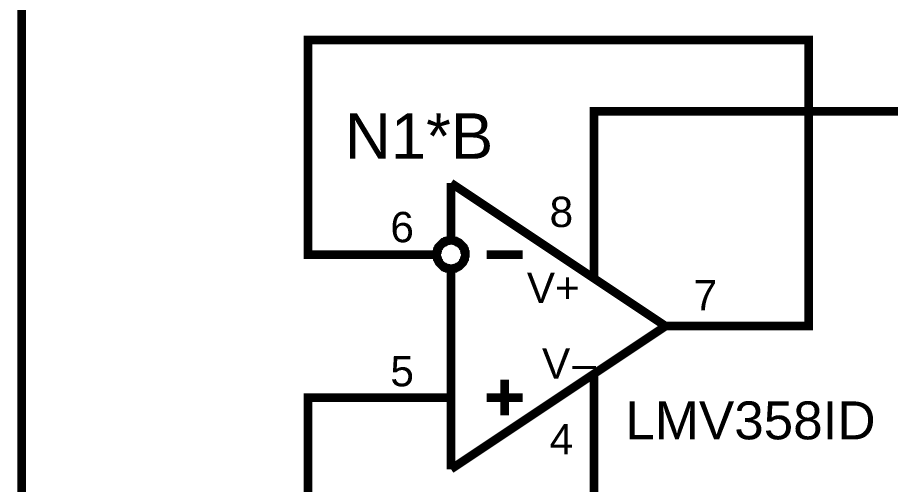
# Model space of a CAD drawing. Header units: millimetres. Extents: x -2024 to 917, y -725 to 13.
# Drawn here: x 499.42 to 529.92, y -141.83 to -125.51 of the extents above; entities that cross this region are included whole.
import ezdxf

# ---------------------------------------------------------------- set-up
doc = ezdxf.new("R2010")
doc.units = ezdxf.units.MM
doc.layers.add('Sheet', color=255, linetype='Continuous')
doc.styles.get("Standard").update_dxf_attribs({"font": 'arial.ttf'})

msp = doc.modelspace()

# ---------------------------------------------------------------- linework, layer by layer
at = {"layer": 'Sheet', "const_width": 0.3}
for points in [[(504.567, -116.291), (499.568, -116.291), (499.568, -156.281)], [(512.064, -133.794), (509.565, -133.794), (509.565, -126.293), (527.06, -126.293), (527.06, -136.295), (524.56, -136.295)], [(519.562, -131.294), (519.562, -128.793), (539.539, -128.793), (539.539, -132.536)], [(514.563, -131.294), (514.563, -133.165)], [(514.563, -131.294), (522.061, -136.295)], [(519.562, -134.589), (519.562, -131.294)], [(514.067, -133.794), (514.067, -133.761), (514.067, -133.744), (514.067, -133.711), (514.083, -133.695), (514.083, -133.662), (514.083, -133.645), (514.1, -133.629), (514.1, -133.595), (514.117, -133.579), (514.133, -133.562), (514.133, -133.529), (514.15, -133.513), (514.166, -133.496), (514.183, -133.48), (514.199, -133.463), (514.216, -133.446), (514.232, -133.43), (514.249, -133.413), (514.266, -133.397), (514.282, -133.38), (514.299, -133.364), (514.332, -133.364), (514.348, -133.347), (514.365, -133.331), (514.398, -133.331), (514.415, -133.314), (514.431, -133.314), (514.464, -133.314), (514.481, -133.297), (514.514, -133.297), (514.53, -133.297), (514.563, -133.297)], [(514.563, -133.297), (514.53, -133.297), (514.514, -133.297), (514.481, -133.297), (514.464, -133.314), (514.431, -133.314), (514.415, -133.314), (514.398, -133.331), (514.365, -133.331), (514.348, -133.347), (514.332, -133.364), (514.299, -133.364), (514.282, -133.38), (514.266, -133.397), (514.249, -133.413), (514.232, -133.43), (514.216, -133.446), (514.199, -133.463), (514.183, -133.48), (514.166, -133.496), (514.15, -133.513), (514.133, -133.529), (514.133, -133.562), (514.117, -133.579), (514.1, -133.595), (514.1, -133.629), (514.083, -133.645), (514.083, -133.662), (514.083, -133.695), (514.067, -133.711), (514.067, -133.744), (514.067, -133.761), (514.067, -133.794)], [(514.563, -133.297), (514.58, -133.297), (514.613, -133.297), (514.63, -133.297), (514.663, -133.314), (514.679, -133.314), (514.712, -133.314), (514.729, -133.331), (514.746, -133.331), (514.779, -133.347), (514.795, -133.364), (514.812, -133.364), (514.845, -133.38), (514.861, -133.397), (514.878, -133.413), (514.895, -133.43), (514.911, -133.446), (514.928, -133.463), (514.944, -133.48), (514.961, -133.496), (514.977, -133.513), (514.994, -133.529), (514.994, -133.562), (515.01, -133.579), (515.027, -133.595), (515.027, -133.629), (515.043, -133.645), (515.043, -133.662), (515.043, -133.695), (515.06, -133.711), (515.06, -133.744), (515.06, -133.761), (515.06, -133.794)], [(515.06, -133.794), (515.06, -133.761), (515.06, -133.744), (515.06, -133.711), (515.043, -133.695), (515.043, -133.662), (515.043, -133.645), (515.027, -133.629), (515.027, -133.595), (515.01, -133.579), (514.994, -133.562), (514.994, -133.529), (514.977, -133.513), (514.961, -133.496), (514.944, -133.48), (514.928, -133.463), (514.911, -133.446), (514.895, -133.43), (514.878, -133.413), (514.861, -133.397), (514.845, -133.38), (514.812, -133.364), (514.795, -133.364), (514.779, -133.347), (514.746, -133.331), (514.729, -133.331), (514.712, -133.314), (514.679, -133.314), (514.663, -133.314), (514.63, -133.297), (514.613, -133.297), (514.58, -133.297), (514.563, -133.297)], [(514.067, -133.794), (512.064, -133.794)], [(514.563, -134.291), (514.53, -134.291), (514.514, -134.291), (514.481, -134.291), (514.464, -134.274), (514.431, -134.274), (514.415, -134.274), (514.398, -134.258), (514.365, -134.258), (514.348, -134.241), (514.332, -134.225), (514.299, -134.225), (514.282, -134.208), (514.266, -134.192), (514.249, -134.175), (514.232, -134.158), (514.216, -134.142), (514.199, -134.125), (514.183, -134.109), (514.166, -134.092), (514.15, -134.076), (514.133, -134.043), (514.133, -134.026), (514.117, -134.009), (514.1, -133.976), (514.1, -133.96), (514.083, -133.943), (514.083, -133.91), (514.083, -133.894), (514.067, -133.86), (514.067, -133.844), (514.067, -133.811), (514.067, -133.794)], [(514.067, -133.794), (514.067, -133.794)], [(514.067, -133.794), (514.067, -133.811), (514.067, -133.844), (514.067, -133.86), (514.083, -133.894), (514.083, -133.91), (514.083, -133.943), (514.1, -133.96), (514.1, -133.976), (514.117, -134.009), (514.133, -134.026), (514.133, -134.043), (514.15, -134.076), (514.166, -134.092), (514.183, -134.109), (514.199, -134.125), (514.216, -134.142), (514.232, -134.158), (514.249, -134.175), (514.266, -134.192), (514.282, -134.208), (514.299, -134.225), (514.332, -134.225), (514.348, -134.241), (514.365, -134.258), (514.398, -134.258), (514.415, -134.274), (514.431, -134.274), (514.464, -134.274), (514.481, -134.291), (514.514, -134.291), (514.53, -134.291), (514.563, -134.291)], [(515.06, -133.794), (515.06, -133.811), (515.06, -133.844), (515.06, -133.86), (515.043, -133.894), (515.043, -133.91), (515.043, -133.943), (515.027, -133.96), (515.027, -133.976), (515.01, -134.009), (514.994, -134.026), (514.994, -134.043), (514.977, -134.076), (514.961, -134.092), (514.944, -134.109), (514.928, -134.125), (514.911, -134.142), (514.895, -134.158), (514.878, -134.175), (514.861, -134.192), (514.845, -134.208), (514.812, -134.225), (514.795, -134.225), (514.779, -134.241), (514.746, -134.258), (514.729, -134.258), (514.712, -134.274), (514.679, -134.274), (514.663, -134.274), (514.63, -134.291), (514.613, -134.291), (514.58, -134.291), (514.563, -134.291)], [(514.563, -134.291), (514.58, -134.291), (514.613, -134.291), (514.63, -134.291), (514.663, -134.274), (514.679, -134.274), (514.712, -134.274), (514.729, -134.258), (514.746, -134.258), (514.779, -134.241), (514.795, -134.225), (514.812, -134.225), (514.845, -134.208), (514.861, -134.192), (514.878, -134.175), (514.895, -134.158), (514.911, -134.142), (514.928, -134.125), (514.944, -134.109), (514.961, -134.092), (514.977, -134.076), (514.994, -134.043), (514.994, -134.026), (515.01, -134.009), (515.027, -133.976), (515.027, -133.96), (515.043, -133.943), (515.043, -133.91), (515.043, -133.894), (515.06, -133.86), (515.06, -133.844), (515.06, -133.811), (515.06, -133.794)], [(515.06, -133.794), (515.06, -133.794), (515.06, -133.794), (515.06, -133.794), (515.06, -133.794), (515.06, -133.794), (515.06, -133.794), (515.06, -133.794), (515.06, -133.794), (515.06, -133.794), (515.06, -133.794), (515.06, -133.794), (515.06, -133.794), (515.06, -133.794), (515.06, -133.794), (515.06, -133.794), (515.06, -133.794), (515.06, -133.794), (515.06, -133.794), (515.06, -133.794), (515.06, -133.794), (515.06, -133.794), (515.06, -133.794), (515.06, -133.794), (515.06, -133.794), (515.06, -133.794), (515.06, -133.794), (515.06, -133.794), (515.06, -133.794), (515.06, -133.794), (515.06, -133.794), (515.06, -133.794), (515.06, -133.794)], [(515.06, -133.794), (515.06, -133.794)], [(515.805, -133.794), (517.063, -133.794)], [(514.563, -134.407), (514.563, -141.295)], [(522.061, -136.295), (514.563, -141.295)], [(522.061, -136.295), (524.56, -136.295)], [(519.562, -137.984), (519.562, -141.295)], [(516.434, -138.166), (516.434, -139.408)], [(512.064, -138.795), (509.565, -138.795), (509.565, -156.281)], [(514.563, -138.795), (512.064, -138.795)], [(515.805, -138.795), (517.063, -138.795)], [(519.562, -141.295), (519.562, -143.796), (539.539, -143.796), (539.539, -140.037)]]:
    msp.add_lwpolyline(points, dxfattribs=at)

# ---------------------------------------------------------------- texts
at = {"layer": 'Sheet'}
for s, height, p in [('N1*B', 1.5897, (510.856, -130.449)), ('8', 1.06, (518.006, -132.834)), ('6', 1.06, (512.445, -133.364)), ('V+', 1.0598, (517.212, -135.483)), ('7', 1.06, (523.038, -135.748)), ('V', 1.06, (517.741, -138.133)), ('5', 1.06, (512.445, -138.398)), ('–', 1.06, (518.801, -138.133)), ('LMV358ID', 1.3247, (520.654, -140.252)), ('4', 1.06, (518.006, -140.782))]:
    msp.add_text(s, height=height, dxfattribs=at).set_placement(p)

doc.saveas('drawing.dxf')
